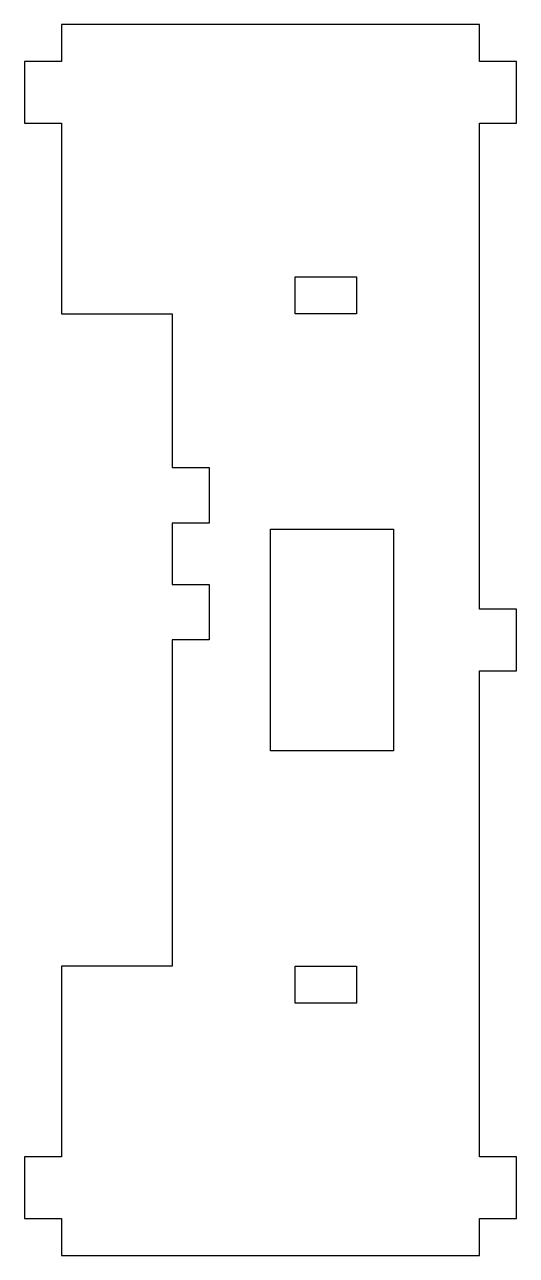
# Model space of a CAD drawing. Header units: millimetres. Extents: x -79 to -39, y 291 to 391.
import ezdxf

# ---------------------------------------------------------------- set-up
doc = ezdxf.new("R2010")
doc.units = ezdxf.units.MM

msp = doc.modelspace()

# ---------------------------------------------------------------- linework, layer by layer
for points in [[(-67.07, 314.76), (-76.07, 314.76), (-76.07, 299.26), (-79.07, 299.26), (-79.07, 294.26), (-76.07, 294.26), (-76.07, 291.26), (-42.07, 291.26), (-42.07, 294.26), (-39.07, 294.26), (-39.07, 299.26), (-42.07, 299.26), (-42.07, 338.76), (-39.07, 338.76), (-39.07, 343.76), (-42.07, 343.76), (-42.07, 383.26), (-39.07, 383.26), (-39.07, 388.26), (-42.07, 388.26), (-42.07, 391.26), (-76.07, 391.26), (-76.07, 388.26), (-79.07, 388.26), (-79.07, 383.26), (-76.07, 383.26), (-76.07, 367.76), (-67.07, 367.76), (-67.07, 355.26), (-64.07, 355.26), (-64.07, 350.76), (-67.07, 350.76), (-67.07, 345.76), (-64.07, 345.76), (-64.07, 341.26), (-67.07, 341.26)], [(-57.07, 367.76), (-57.07, 370.76), (-52.07, 370.76), (-52.07, 367.76)], [(-59.07, 332.26), (-59.07, 350.26), (-49.07, 350.26), (-49.07, 332.26)], [(-52.07, 314.76), (-52.07, 311.76), (-57.07, 311.76), (-57.07, 314.76)]]:
    msp.add_lwpolyline(points, close=True)

doc.saveas('drawing.dxf')
